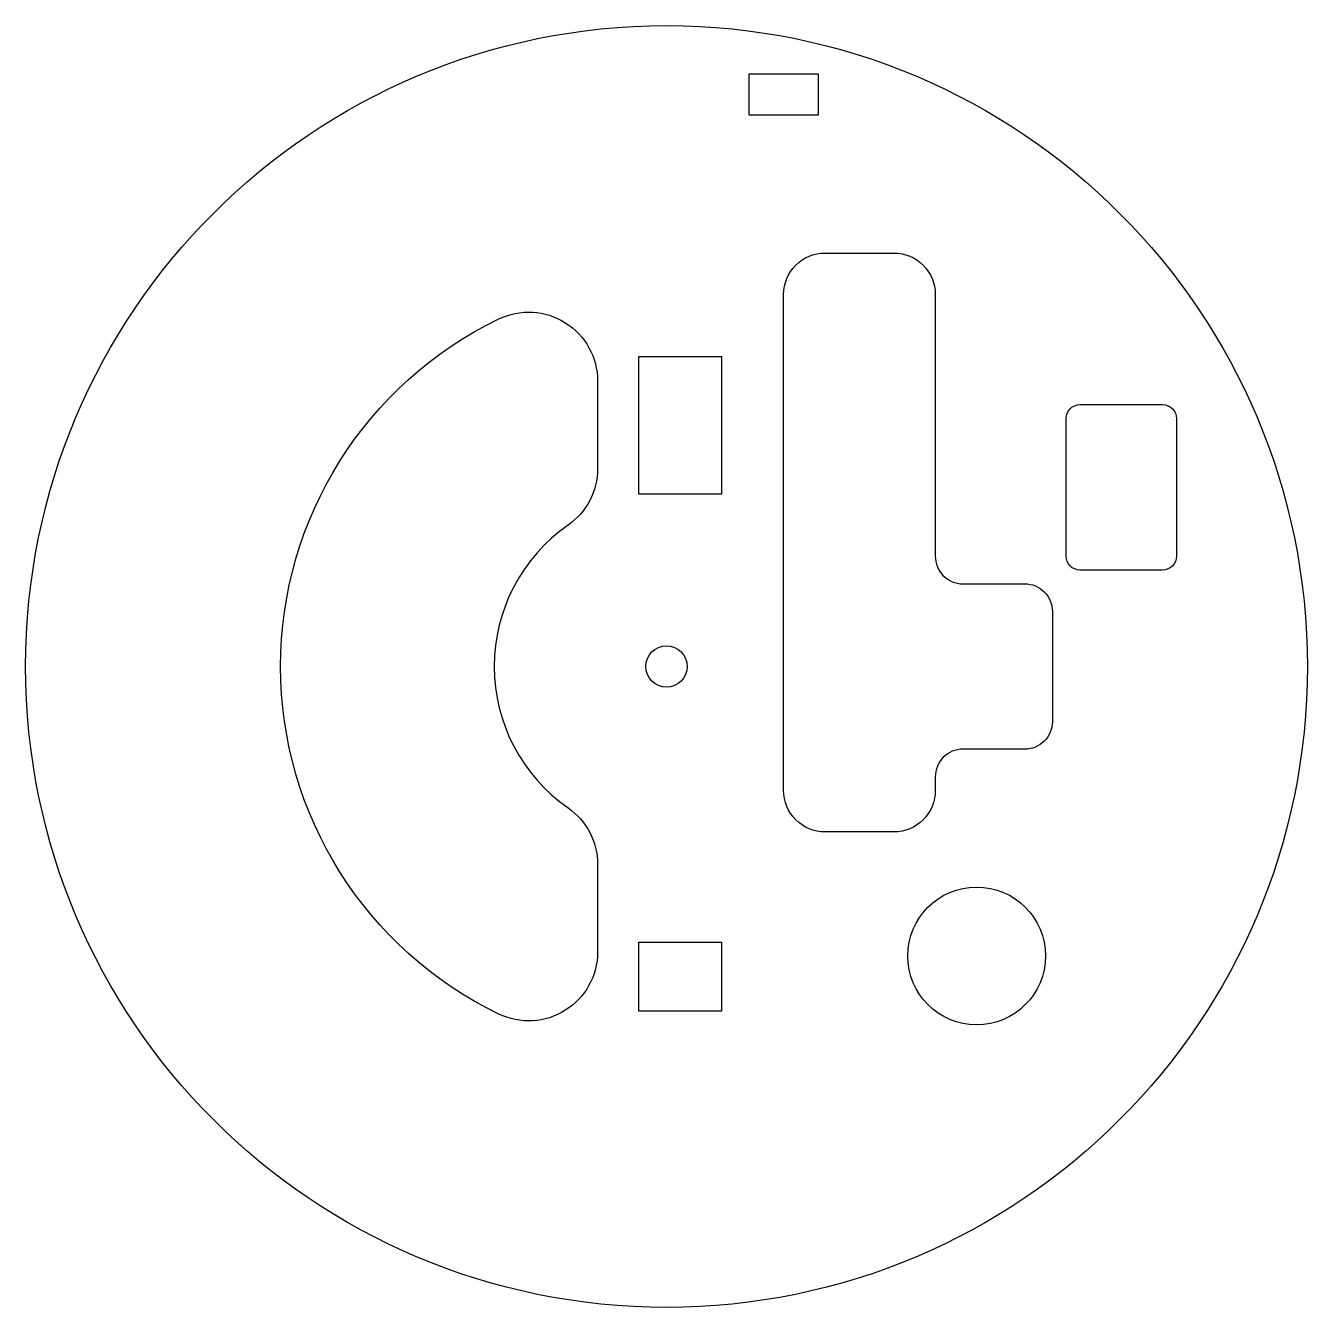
# Model space of a CAD drawing. Header units: millimetres. Extents: x -46.5 to 46.5, y -46.5 to 46.5.
import ezdxf

# ---------------------------------------------------------------- set-up
doc = ezdxf.new("R2010")
doc.units = ezdxf.units.MM

msp = doc.modelspace()

# ---------------------------------------------------------------- linework, layer by layer
for points in [[(6, 40), (6, 43), (11, 43), (11, 40)], [(-2, 12.5), (-2, 22.5), (4, 22.5), (4, 12.5)], [(-2, -25), (-2, -20), (4, -20), (4, -25)]]:
    msp.add_lwpolyline(points, close=True)
for points in [[(19.5, 8, 0.414214), (21.5, 6), (26, 6, -0.414214), (28, 4), (28, -4, -0.414214), (26, -6), (21.5, -6, 0.414214), (19.5, -8), (19.5, -9, -0.414214), (16.5, -12), (11.5, -12, -0.414214), (8.5, -9), (8.5, 27, -0.414214), (11.5, 30), (16.5, 30, -0.414214), (19.5, 27)], [(-12.174, -25.215, -0.627646), (-12.174, 25.215, -0.553006), (-5, 20.712), (-5, 14.361, -0.245393), (-7.143, 10.258, 0.522233), (-7.143, -10.258, -0.245393), (-5, -14.361), (-5, -20.712, -0.553006)], [(29, 8), (29, 18, -0.414214), (30, 19), (36, 19, -0.414214), (37, 18), (37, 8, -0.414214), (36, 7), (30, 7, -0.414214)]]:
    msp.add_lwpolyline(points, format="xyb", close=True)
for centre, radius in [((0, 0), 46.5), ((0, 0), 1.5), ((22.5, -21), 5)]:
    msp.add_circle(centre, radius)

doc.saveas('drawing.dxf')
